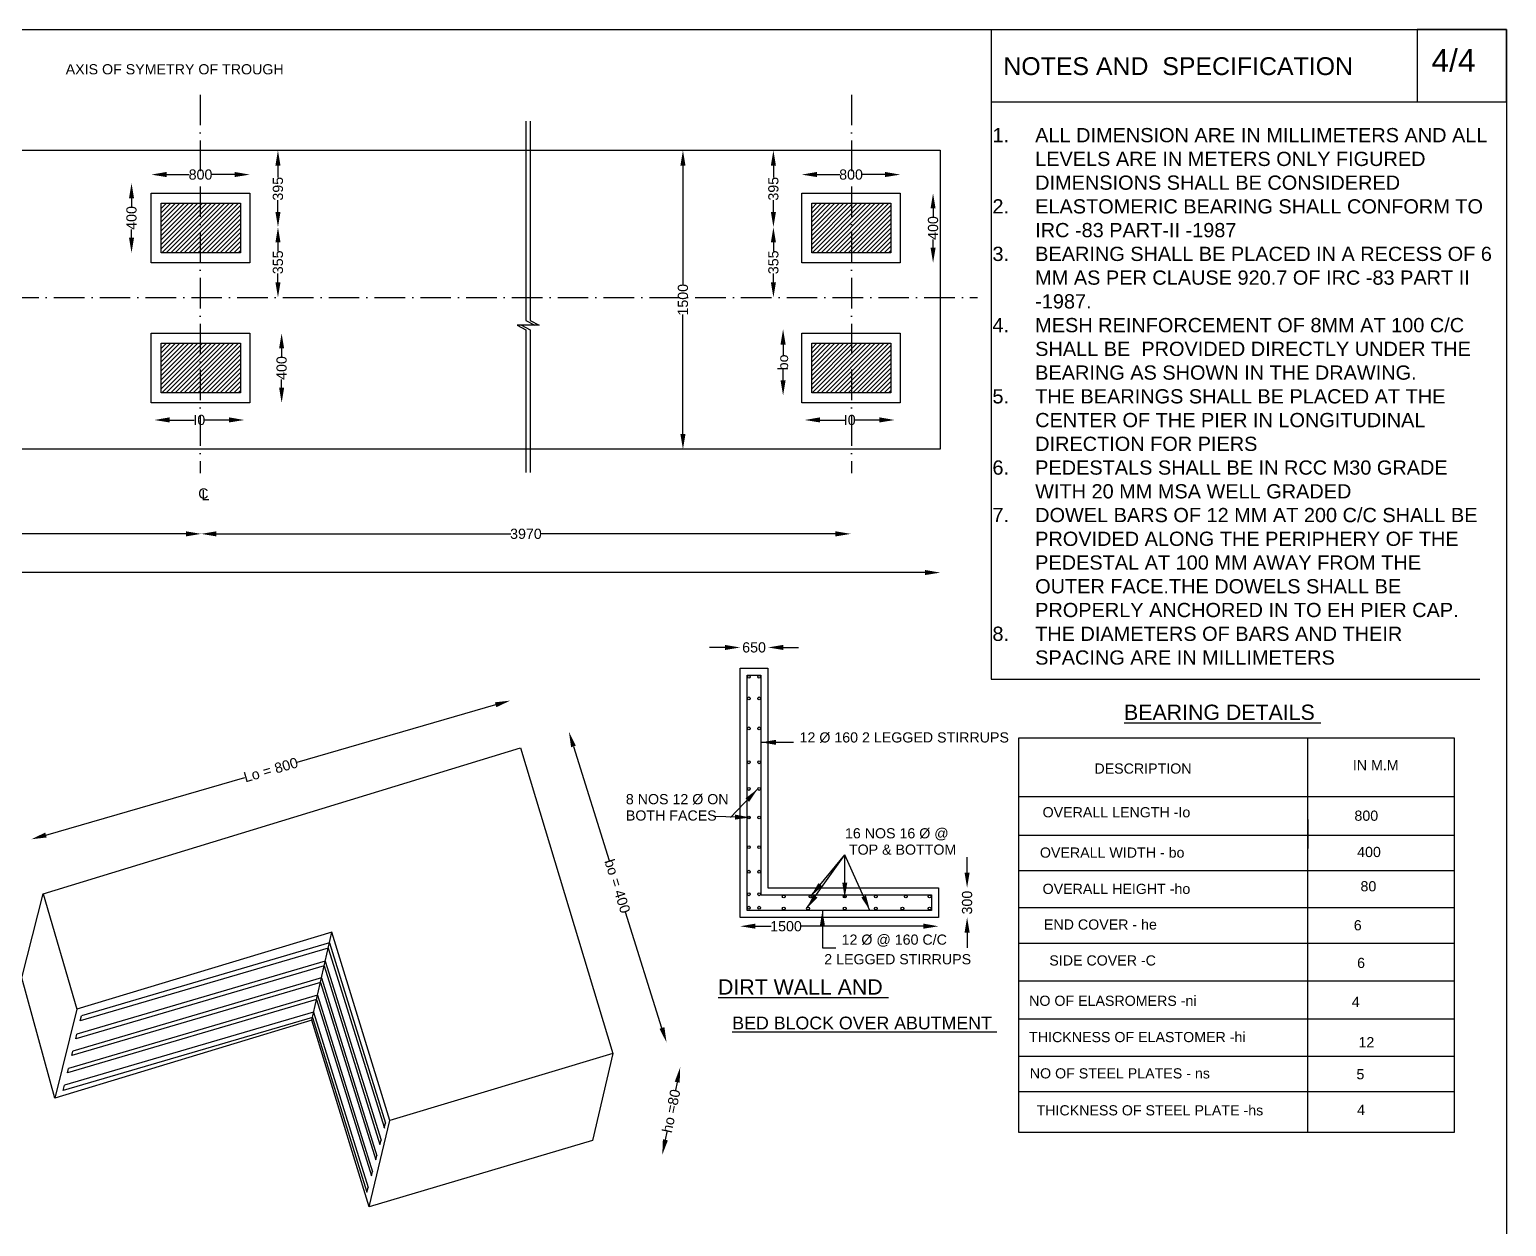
# Model space of a CAD drawing. Header units: millimetres. Extents: x 5124 to 2533260, y 2311 to 44414494.
# Drawn here: x 2518746 to 2533260, y 44402729 to 44414494 of the extents above; entities that cross this region are included whole.
import ezdxf

# ---------------------------------------------------------------- set-up
doc = ezdxf.new("R2010")
doc.units = ezdxf.units.MM
doc.header["$MEASUREMENT"] = 0
doc.linetypes.add('ACAD_ISO10W100', pattern=[18, 12, -3, 0, -3])
for name, color, linetype in [('DIMENSION', 7, 'Continuous'), ('DRAWING', 2, 'Continuous'), ('TEXT', 7, 'Continuous')]:
    doc.layers.add(name, color=color, linetype=linetype)
doc.styles.get("Standard").update_dxf_attribs({"font": 'arial.ttf', "height": 100})
doc.dimstyles.get("Standard").update_dxf_attribs({"dimtxt": 100, "dimasz": 150, "dimexe": 0.18, "dimexo": 0.0625, "dimgap": 0.09, "dimtad": 0, "dimdec": 0, "dimzin": 0, "dimdsep": 46, "dimtxsty": 'Standard', "dimcen": 0.09, "dimse1": 1, "dimse2": 1, "dimadec": 0, "dimazin": 0, "dimtfac": 1, "dimtdec": 0, "dimtofl": 0, "dimtmove": 0, "dimatfit": 3, "dimfxl": 1, "dimtolj": 1, "dimtzin": 0, "dimarcsym": 0})

# ---------------------------------------------------------------- blocks, each defined once
blk = doc.blocks.new('*D65')
at = {"layer": 'Defpoints', "color": 0, "transparency": 16777216}
for p in [(2521187, 44413307), (2521187, 44413307), (2521187, 44412552)]:
    blk.add_point(p, dxfattribs=at)
at = {"layer": 'DIMENSION', "color": 0, "lineweight": -2, "transparency": 16777216}
for p, q in [((2521187, 44413157), (2521187, 44413040)), ((2521187, 44412702), (2521187, 44412818))]:
    blk.add_line(p, q, dxfattribs=at)
at = {"layer": 'DIMENSION', "color": 0, "transparency": 16777216}
for points in [[(2521162, 44413157), (2521212, 44413157), (2521187, 44413307)], [(2521162, 44412702), (2521212, 44412702), (2521187, 44412552)]]:
    blk.add_solid(points, dxfattribs=at)
at = {"layer": 'DIMENSION', "color": 0, "transparency": 16777216, "insert": (2521187, 44412929), "char_height": 100, "attachment_point": 5, "rotation": 90}
blk.add_mtext('\\A1;395', dxfattribs=at)
blk = doc.blocks.new('*D66')
at = {"layer": 'Defpoints', "color": 0, "transparency": 16777216}
for p in [(2521187, 44412552), (2521187, 44411860), (2521187, 44411860)]:
    blk.add_point(p, dxfattribs=at)
at = {"layer": 'DIMENSION', "color": 0, "lineweight": -2, "transparency": 16777216}
for p, q in [((2521187, 44412402), (2521187, 44412317)), ((2521187, 44412010), (2521187, 44412095))]:
    blk.add_line(p, q, dxfattribs=at)
at = {"layer": 'DIMENSION', "color": 0, "transparency": 16777216}
for points in [[(2521162, 44412402), (2521212, 44412402), (2521187, 44412552)], [(2521162, 44412010), (2521212, 44412010), (2521187, 44411860)]]:
    blk.add_solid(points, dxfattribs=at)
at = {"layer": 'DIMENSION', "color": 0, "transparency": 16777216, "insert": (2521187, 44412206), "char_height": 100, "attachment_point": 5, "rotation": 90}
blk.add_mtext('\\A1;355', dxfattribs=at)
blk = doc.blocks.new('*D67')
at = {"layer": 'Defpoints', "color": 0, "transparency": 16777216}
for p in [(2520911, 44413068), (2519942, 44412885), (2520911, 44412885)]:
    blk.add_point(p, dxfattribs=at)
at = {"layer": 'DIMENSION', "color": 0, "lineweight": -2, "transparency": 16777216}
for p, q in [((2520092, 44413068), (2520316, 44413068)), ((2520761, 44413068), (2520537, 44413068))]:
    blk.add_line(p, q, dxfattribs=at)
at = {"layer": 'DIMENSION', "color": 0, "transparency": 16777216}
for points in [[(2520092, 44413094), (2520092, 44413044), (2519942, 44413068)], [(2520761, 44413094), (2520761, 44413044), (2520911, 44413068)]]:
    blk.add_solid(points, dxfattribs=at)
at = {"layer": 'DIMENSION', "color": 0, "transparency": 16777216, "insert": (2520426, 44413068), "char_height": 100, "attachment_point": 5}
blk.add_mtext('\\A1;800', dxfattribs=at)
blk = doc.blocks.new('*D70')
at = {"layer": 'Defpoints', "color": 0, "transparency": 16777216}
for p in [(2519972, 44410704), (2520856, 44410704), (2520856, 44410656)]:
    blk.add_point(p, dxfattribs=at)
at = {"layer": 'DIMENSION', "color": 0, "lineweight": -2, "transparency": 16777216}
for p, q in [((2520122, 44410656), (2520365, 44410656)), ((2520706, 44410656), (2520462, 44410656))]:
    blk.add_line(p, q, dxfattribs=at)
at = {"layer": 'DIMENSION', "color": 0, "transparency": 16777216}
for points in [[(2520122, 44410682), (2520122, 44410632), (2519972, 44410656)], [(2520706, 44410682), (2520706, 44410632), (2520856, 44410656)]]:
    blk.add_solid(points, dxfattribs=at)
at = {"layer": 'DIMENSION', "color": 0, "transparency": 16777216, "insert": (2520414, 44410656), "char_height": 100, "attachment_point": 5}
blk.add_mtext('\\A1;I0', dxfattribs=at)
blk = doc.blocks.new('*D71')
at = {"layer": 'Defpoints', "color": 0, "transparency": 16777216}
for p in [(2519426, 44412984), (2519748, 44412984), (2519426, 44412299)]:
    blk.add_point(p, dxfattribs=at)
at = {"layer": 'DIMENSION', "color": 0, "lineweight": -2, "transparency": 16777216}
for p, q in [((2519748, 44412834), (2519748, 44412754)), ((2519748, 44412449), (2519748, 44412529))]:
    blk.add_line(p, q, dxfattribs=at)
at = {"layer": 'DIMENSION', "color": 0, "transparency": 16777216}
for points in [[(2519723, 44412834), (2519773, 44412834), (2519748, 44412984)], [(2519723, 44412449), (2519773, 44412449), (2519748, 44412299)]]:
    blk.add_solid(points, dxfattribs=at)
at = {"layer": 'DIMENSION', "color": 0, "transparency": 16777216, "insert": (2519748, 44412642), "char_height": 100, "attachment_point": 5, "rotation": 90}
blk.add_mtext('\\A1;400', dxfattribs=at)
blk = doc.blocks.new('*D72')
at = {"layer": 'Defpoints', "color": 0, "transparency": 16777216}
for p in [(2520911, 44411509), (2521223, 44411509), (2520911, 44410825)]:
    blk.add_point(p, dxfattribs=at)
at = {"layer": 'DIMENSION', "color": 0, "lineweight": -2, "transparency": 16777216}
for p, q in [((2521223, 44411359), (2521223, 44411280)), ((2521223, 44410975), (2521223, 44411055))]:
    blk.add_line(p, q, dxfattribs=at)
at = {"layer": 'DIMENSION', "color": 0, "transparency": 16777216}
for points in [[(2521198, 44411359), (2521248, 44411359), (2521223, 44411509)], [(2521198, 44410975), (2521248, 44410975), (2521223, 44410825)]]:
    blk.add_solid(points, dxfattribs=at)
at = {"layer": 'DIMENSION', "color": 0, "transparency": 16777216, "insert": (2521223, 44411167), "char_height": 100, "attachment_point": 5, "rotation": 90}
blk.add_mtext('\\A1;400', dxfattribs=at)
blk = doc.blocks.new('*D73')
at = {"layer": 'Defpoints', "color": 0, "transparency": 16777216}
for p in [(2527303, 44413068), (2526334, 44412885), (2527303, 44412885)]:
    blk.add_point(p, dxfattribs=at)
at = {"layer": 'DIMENSION', "color": 0, "lineweight": -2, "transparency": 16777216}
for p, q in [((2526484, 44413068), (2526708, 44413068)), ((2527153, 44413068), (2526929, 44413068))]:
    blk.add_line(p, q, dxfattribs=at)
at = {"layer": 'DIMENSION', "color": 0, "transparency": 16777216}
for points in [[(2526484, 44413094), (2526484, 44413044), (2526334, 44413068)], [(2527153, 44413094), (2527153, 44413044), (2527303, 44413068)]]:
    blk.add_solid(points, dxfattribs=at)
at = {"layer": 'DIMENSION', "color": 0, "transparency": 16777216, "insert": (2526819, 44413068), "char_height": 100, "attachment_point": 5}
blk.add_mtext('\\A1;800', dxfattribs=at)
blk = doc.blocks.new('*D74')
at = {"layer": 'Defpoints', "color": 0, "transparency": 16777216}
for p in [(2526056, 44413307), (2526056, 44413307), (2526056, 44412552)]:
    blk.add_point(p, dxfattribs=at)
at = {"layer": 'DIMENSION', "color": 0, "lineweight": -2, "transparency": 16777216}
for p, q in [((2526056, 44413157), (2526056, 44413040)), ((2526056, 44412702), (2526056, 44412818))]:
    blk.add_line(p, q, dxfattribs=at)
at = {"layer": 'DIMENSION', "color": 0, "transparency": 16777216}
for points in [[(2526031, 44413157), (2526081, 44413157), (2526056, 44413307)], [(2526031, 44412702), (2526081, 44412702), (2526056, 44412552)]]:
    blk.add_solid(points, dxfattribs=at)
at = {"layer": 'DIMENSION', "color": 0, "transparency": 16777216, "insert": (2526056, 44412929), "char_height": 100, "attachment_point": 5, "rotation": 90}
blk.add_mtext('\\A1;395', dxfattribs=at)
blk = doc.blocks.new('*D75')
at = {"layer": 'Defpoints', "color": 0, "transparency": 16777216}
for p in [(2526056, 44412552), (2526056, 44411860), (2526056, 44411860)]:
    blk.add_point(p, dxfattribs=at)
at = {"layer": 'DIMENSION', "color": 0, "lineweight": -2, "transparency": 16777216}
for p, q in [((2526056, 44412402), (2526056, 44412317)), ((2526056, 44412010), (2526056, 44412095))]:
    blk.add_line(p, q, dxfattribs=at)
at = {"layer": 'DIMENSION', "color": 0, "transparency": 16777216}
for points in [[(2526031, 44412402), (2526081, 44412402), (2526056, 44412552)], [(2526031, 44412010), (2526081, 44412010), (2526056, 44411860)]]:
    blk.add_solid(points, dxfattribs=at)
at = {"layer": 'DIMENSION', "color": 0, "transparency": 16777216, "insert": (2526056, 44412206), "char_height": 100, "attachment_point": 5, "rotation": 90}
blk.add_mtext('\\A1;355', dxfattribs=at)
blk = doc.blocks.new('*D76')
at = {"layer": 'Defpoints', "color": 0, "transparency": 16777216}
for p in [(2527303, 44412885), (2527625, 44412885), (2527303, 44412201)]:
    blk.add_point(p, dxfattribs=at)
at = {"layer": 'DIMENSION', "color": 0, "lineweight": -2, "transparency": 16777216}
for p, q in [((2527625, 44412735), (2527625, 44412655)), ((2527625, 44412351), (2527625, 44412431))]:
    blk.add_line(p, q, dxfattribs=at)
at = {"layer": 'DIMENSION', "color": 0, "transparency": 16777216}
for points in [[(2527600, 44412735), (2527650, 44412735), (2527625, 44412885)], [(2527600, 44412351), (2527650, 44412351), (2527625, 44412201)]]:
    blk.add_solid(points, dxfattribs=at)
at = {"layer": 'DIMENSION', "color": 0, "transparency": 16777216, "insert": (2527625, 44412543), "char_height": 100, "attachment_point": 5, "rotation": 90}
blk.add_mtext('\\A1;400', dxfattribs=at)
blk = doc.blocks.new('*D77')
at = {"layer": 'Defpoints', "color": 0, "transparency": 16777216}
for p in [(2525912, 44411548), (2526151, 44411548), (2525912, 44410897)]:
    blk.add_point(p, dxfattribs=at)
at = {"layer": 'DIMENSION', "color": 0, "lineweight": -2, "transparency": 16777216}
for p, q in [((2526151, 44411398), (2526151, 44411293)), ((2526151, 44411047), (2526151, 44411152))]:
    blk.add_line(p, q, dxfattribs=at)
at = {"layer": 'DIMENSION', "color": 0, "transparency": 16777216}
for points in [[(2526126, 44411398), (2526176, 44411398), (2526151, 44411548)], [(2526126, 44411047), (2526176, 44411047), (2526151, 44410897)]]:
    blk.add_solid(points, dxfattribs=at)
at = {"layer": 'DIMENSION', "color": 0, "transparency": 16777216, "insert": (2526151, 44411222), "char_height": 100, "attachment_point": 5, "rotation": 90}
blk.add_mtext('\\A1;bo', dxfattribs=at)
blk = doc.blocks.new('*D78')
at = {"layer": 'Defpoints', "color": 0, "transparency": 16777216}
for p in [(2526364, 44410704), (2527248, 44410704), (2527248, 44410656)]:
    blk.add_point(p, dxfattribs=at)
at = {"layer": 'DIMENSION', "color": 0, "lineweight": -2, "transparency": 16777216}
for p, q in [((2526514, 44410656), (2526757, 44410656)), ((2527098, 44410656), (2526854, 44410656))]:
    blk.add_line(p, q, dxfattribs=at)
at = {"layer": 'DIMENSION', "color": 0, "transparency": 16777216}
for points in [[(2526514, 44410682), (2526514, 44410632), (2526364, 44410656)], [(2527098, 44410682), (2527098, 44410632), (2527248, 44410656)]]:
    blk.add_solid(points, dxfattribs=at)
at = {"layer": 'DIMENSION', "color": 0, "transparency": 16777216, "insert": (2526806, 44410656), "char_height": 100, "attachment_point": 5}
blk.add_mtext('\\A1;I0', dxfattribs=at)
blk = doc.blocks.new('*D79')
at = {"layer": 'Defpoints', "color": 0, "transparency": 16777216}
for p in [(2525167, 44413307), (2525196, 44413307), (2525196, 44410368)]:
    blk.add_point(p, dxfattribs=at)
at = {"layer": 'DIMENSION', "color": 0, "lineweight": -2, "transparency": 16777216}
for p, q in [((2525167, 44413157), (2525167, 44411982)), ((2525167, 44410518), (2525167, 44411693))]:
    blk.add_line(p, q, dxfattribs=at)
at = {"layer": 'DIMENSION', "color": 0, "transparency": 16777216}
for points in [[(2525142, 44413157), (2525192, 44413157), (2525167, 44413307)], [(2525142, 44410518), (2525192, 44410518), (2525167, 44410368)]]:
    blk.add_solid(points, dxfattribs=at)
at = {"layer": 'DIMENSION', "color": 0, "transparency": 16777216, "insert": (2525167, 44411838), "char_height": 100, "attachment_point": 5, "rotation": 90}
blk.add_mtext('\\A1;1500', dxfattribs=at)
blk = doc.blocks.new('*D81')
at = {"layer": 'Defpoints', "color": 0, "transparency": 16777216}
for p in [(2514124, 44409537), (2520432, 44409537), (2520432, 44409537)]:
    blk.add_point(p, dxfattribs=at)
at = {"layer": 'DIMENSION', "color": 0, "lineweight": -2, "transparency": 16777216}
for p, q in [((2514274, 44409537), (2517129, 44409537)), ((2520282, 44409537), (2517427, 44409537))]:
    blk.add_line(p, q, dxfattribs=at)
at = {"layer": 'DIMENSION', "color": 0, "transparency": 16777216}
for points in [[(2514274, 44409562), (2514274, 44409512), (2514124, 44409537)], [(2520282, 44409562), (2520282, 44409512), (2520432, 44409537)]]:
    blk.add_solid(points, dxfattribs=at)
at = {"layer": 'DIMENSION', "color": 0, "transparency": 16777216, "insert": (2517278, 44409537), "char_height": 100, "attachment_point": 5}
blk.add_mtext('\\A1;3970', dxfattribs=at)
blk = doc.blocks.new('*D82')
at = {"layer": 'Defpoints', "color": 0, "transparency": 16777216}
for p in [(2520432, 44409537), (2526816, 44409537), (2526816, 44409537)]:
    blk.add_point(p, dxfattribs=at)
at = {"layer": 'DIMENSION', "color": 0, "lineweight": -2, "transparency": 16777216}
for p, q in [((2520582, 44409537), (2523475, 44409537)), ((2526666, 44409537), (2523773, 44409537))]:
    blk.add_line(p, q, dxfattribs=at)
at = {"layer": 'DIMENSION', "color": 0, "transparency": 16777216}
for points in [[(2520582, 44409562), (2520582, 44409512), (2520432, 44409537)], [(2526666, 44409562), (2526666, 44409512), (2526816, 44409537)]]:
    blk.add_solid(points, dxfattribs=at)
at = {"layer": 'DIMENSION', "color": 0, "transparency": 16777216, "insert": (2523624, 44409537), "char_height": 100, "attachment_point": 5}
blk.add_mtext('\\A1;3970', dxfattribs=at)
blk = doc.blocks.new('*D83')
at = {"layer": 'Defpoints', "color": 0, "transparency": 16777216}
for p in [(2506822, 44409196), (2527696, 44409196), (2527696, 44409156)]:
    blk.add_point(p, dxfattribs=at)
at = {"layer": 'DIMENSION', "color": 0, "lineweight": -2, "transparency": 16777216}
for p, q in [((2506972, 44409156), (2517070, 44409156)), ((2527546, 44409156), (2517448, 44409156))]:
    blk.add_line(p, q, dxfattribs=at)
at = {"layer": 'DIMENSION', "color": 0, "transparency": 16777216}
for points in [[(2506972, 44409182), (2506972, 44409132), (2506822, 44409156)], [(2527546, 44409182), (2527546, 44409132), (2527696, 44409156)]]:
    blk.add_solid(points, dxfattribs=at)
at = {"layer": 'DIMENSION', "color": 0, "transparency": 16777216, "insert": (2517259, 44409156), "char_height": 100, "attachment_point": 5}
blk.add_mtext('\\A1;20800', dxfattribs=at)
blk = doc.blocks.new('*D93')
at = {"layer": 'Defpoints', "color": 0, "transparency": 16777216}
for p in [(2523470, 44407898), (2523488, 44407836), (2519196, 44405041)]:
    blk.add_point(p, dxfattribs=at)
at = {"layer": 'DIMENSION', "color": 0, "lineweight": -2, "transparency": 16777216}
for p, q in [((2523326, 44407857), (2521372, 44407291)), ((2518907, 44406577), (2520862, 44407143))]:
    blk.add_line(p, q, dxfattribs=at)
at = {"layer": 'DIMENSION', "color": 0, "transparency": 16777216}
for points in [[(2523319, 44407881), (2523333, 44407833), (2523470, 44407898)], [(2518900, 44406601), (2518914, 44406553), (2518763, 44406535)]]:
    blk.add_solid(points, dxfattribs=at)
at = {"layer": 'DIMENSION', "color": 0, "transparency": 16777216, "insert": (2521117, 44407217), "char_height": 100, "attachment_point": 5, "rotation": 16.1533}
blk.add_mtext('\\A1;Lo = 800', dxfattribs=at)
blk = doc.blocks.new('*D94')
at = {"layer": 'Defpoints', "color": 0, "transparency": 16777216}
for p in [(2522755, 44407185), (2525006, 44404537), (2524484, 44404373)]:
    blk.add_point(p, dxfattribs=at)
at = {"layer": 'DIMENSION', "color": 0, "lineweight": -2, "transparency": 16777216}
for p, q in [((2524091, 44407448), (2524443, 44406328)), ((2524961, 44404680), (2524603, 44405820))]:
    blk.add_line(p, q, dxfattribs=at)
at = {"layer": 'DIMENSION', "color": 0, "transparency": 16777216}
for points in [[(2524115, 44407455), (2524068, 44407440), (2524046, 44407591)], [(2524985, 44404688), (2524937, 44404673), (2525006, 44404537)]]:
    blk.add_solid(points, dxfattribs=at)
at = {"layer": 'DIMENSION', "color": 0, "transparency": 16777216, "insert": (2524523, 44406074), "char_height": 100, "attachment_point": 5, "rotation": 287.4405}
blk.add_mtext('\\A1;bo = 400', dxfattribs=at)
blk = doc.blocks.new('*D95')
at = {"layer": 'Defpoints', "color": 0, "transparency": 16777216}
for p in [(2524477, 44404430), (2524278, 44403575), (2524964, 44403434)]:
    blk.add_point(p, dxfattribs=at)
at = {"layer": 'DIMENSION', "color": 0, "lineweight": -2, "transparency": 16777216}
for p, q in [((2525110, 44404147), (2525094, 44404068)), ((2524994, 44403581), (2525011, 44403661))]:
    blk.add_line(p, q, dxfattribs=at)
at = {"layer": 'DIMENSION', "color": 0, "transparency": 16777216}
for points in [[(2525086, 44404152), (2525135, 44404142), (2525140, 44404294)], [(2524970, 44403586), (2525019, 44403576), (2524964, 44403434)]]:
    blk.add_solid(points, dxfattribs=at)
at = {"layer": 'DIMENSION', "color": 0, "transparency": 16777216, "insert": (2525052, 44403864), "char_height": 100, "attachment_point": 5, "rotation": 78.4263}
blk.add_mtext('\\A1;ho =80', dxfattribs=at)
blk = doc.blocks.new('*D109')
at = {"layer": 'Defpoints', "color": 0, "transparency": 16777216}
for p in [(2526002, 44408420.5), (2525729.5, 44408218), (2526002, 44408218)]:
    blk.add_point(p, dxfattribs=at)
at = {"layer": 'DIMENSION', "color": 0, "lineweight": -2, "transparency": 16777216}
for p, q in [((2525579.5, 44408420.5), (2525429.5, 44408420.5)), ((2526152, 44408420.5), (2526302, 44408420.5))]:
    blk.add_line(p, q, dxfattribs=at)
at = {"layer": 'DIMENSION', "color": 0, "transparency": 16777216}
for points in [[(2525579.5, 44408445.5), (2525579.5, 44408395.5), (2525729.5, 44408420.5)], [(2526152, 44408445.5), (2526152, 44408395.5), (2526002, 44408420.5)]]:
    blk.add_solid(points, dxfattribs=at)
at = {"layer": 'DIMENSION', "color": 0, "transparency": 16777216, "insert": (2525865.75, 44408420.5), "char_height": 100, "attachment_point": 5}
blk.add_mtext('\\A1;650', dxfattribs=at)
blk = doc.blocks.new('*D113')
at = {"layer": 'Defpoints', "color": 0, "transparency": 16777216}
for p in [(2527679, 44406058), (2527959.5, 44406058), (2527679, 44405767)]:
    blk.add_point(p, dxfattribs=at)
at = {"layer": 'DIMENSION', "color": 0, "lineweight": -2, "transparency": 16777216}
for p, q in [((2527959.5, 44406208), (2527959.5, 44406358)), ((2527959.5, 44405617), (2527959.5, 44405467))]:
    blk.add_line(p, q, dxfattribs=at)
at = {"layer": 'DIMENSION', "color": 0, "transparency": 16777216}
for points in [[(2527934.5, 44406208), (2527984.5, 44406208), (2527959.5, 44406058)], [(2527934.5, 44405617), (2527984.5, 44405617), (2527959.5, 44405767)]]:
    blk.add_solid(points, dxfattribs=at)
at = {"layer": 'DIMENSION', "color": 0, "transparency": 16777216, "insert": (2527959.5, 44405912.5), "char_height": 100, "attachment_point": 5, "rotation": 90}
blk.add_mtext('\\A1;300', dxfattribs=at)
blk = doc.blocks.new('*D114')
at = {"layer": 'Defpoints', "color": 0, "transparency": 16777216}
for p in [(2525730, 44405767), (2527679, 44405767), (2527679, 44405680)]:
    blk.add_point(p, dxfattribs=at)
at = {"layer": 'DIMENSION', "color": 0, "lineweight": -2, "transparency": 16777216}
for p, q in [((2525880, 44405680), (2526035, 44405680)), ((2527529, 44405680), (2526325, 44405680))]:
    blk.add_line(p, q, dxfattribs=at)
at = {"layer": 'DIMENSION', "color": 0, "transparency": 16777216}
for points in [[(2525880, 44405706), (2525880, 44405656), (2525730, 44405680)], [(2527529, 44405706), (2527529, 44405656), (2527679, 44405680)]]:
    blk.add_solid(points, dxfattribs=at)
at = {"layer": 'DIMENSION', "color": 0, "transparency": 16777216, "insert": (2526180, 44405680), "char_height": 100, "attachment_point": 5}
blk.add_mtext('\\A1;1500', dxfattribs=at)

msp = doc.modelspace()

# ---------------------------------------------------------------- hatches: boundary and pattern name
at = {"layer": 'DRAWING'}
h = msp.add_hatch(dxfattribs=at)
h.set_pattern_fill('ANSI31', color=0, scale=250, style=0)
h.set_pattern_definition([(45, (12662.538, 0), (-22.097086912, 22.097086912), [])])
h.paths.add_polyline_path([(2520040.1, 44412785.9), (2520819.1, 44412785.9), (2520819.1, 44412298.2), (2520040.1, 44412298.2)])
h = msp.add_hatch(dxfattribs=at)
h.set_pattern_fill('ANSI31', color=0, scale=250, style=0)
h.set_pattern_definition([(45, (19054.568, 0), (-22.097086912, 22.097086912), [])])
h.paths.add_polyline_path([(2526432.1, 44412785.9), (2527211.1, 44412785.9), (2527211.1, 44412298.2), (2526432.1, 44412298.2)])
h = msp.add_hatch(dxfattribs=at)
h.set_pattern_fill('ANSI31', color=0, scale=250, style=0)
h.set_pattern_definition([(45, (12662.538, -1375.868), (-22.097086912, 22.097086912), [])])
h.paths.add_polyline_path([(2520040.1, 44411410.1), (2520819.1, 44411410.1), (2520819.1, 44410922.4), (2520040.1, 44410922.4)])
h = msp.add_hatch(dxfattribs=at)
h.set_pattern_fill('ANSI31', color=0, scale=250, style=0)
h.set_pattern_definition([(45, (19054.568, -1375.868), (-22.097086912, 22.097086912), [])])
h.paths.add_polyline_path([(2526432.1, 44411410.1), (2527211.1, 44411410.1), (2527211.1, 44410922.4), (2526432.1, 44410922.4)])

# ---------------------------------------------------------------- linework, layer by layer
at = {"layer": 'DIMENSION'}
for points in [[(2533260, 44395079.5), (2505636, 44395079.5), (2505636, 44414494), (2533260, 44414494)], [(2533260, 44414494), (2532384, 44414494), (2532384, 44413783), (2533260, 44413783)]]:
    msp.add_lwpolyline(points, close=True, dxfattribs=at)
at = {"layer": 'DIMENSION', "color": 0}
for points in [[(2528195.5, 44414494), (2528195.5, 44408108.5), (2532997.2, 44408108.5)], [(2528195.5, 44413783), (2533260, 44413783)], [(2531309.5, 44403654), (2531309.5, 44407532.5)], [(2528469.5, 44406955), (2532747, 44406955)], [(2531309.5, 44406728), (2531309.5, 44406445.5)], [(2528469.5, 44406574), (2532747, 44406574)], [(2528469.5, 44406227.2), (2532747, 44406227.2)], [(2528469.5, 44405865.8), (2532747, 44405865.8)], [(2528469.5, 44405514.8), (2532747, 44405514.8)], [(2528469.5, 44405142.2), (2532747, 44405142.2)], [(2528469.5, 44404769.8), (2532747, 44404769.8)], [(2528469.5, 44404403.2), (2532747, 44404403.2)], [(2528469.5, 44404056.2), (2532747, 44404056.2)]]:
    msp.add_lwpolyline(points, dxfattribs=at)
msp.add_lwpolyline([(2528469.5, 44407532.5), (2532747, 44407532.5), (2532747, 44403654), (2528469.5, 44403654)], close=True, dxfattribs=at)
at = {"layer": 'DRAWING', "color": 0, "linetype": 'ACAD_ISO10W100', "ltscale": 25}
for points in [[(2520423.8, 44413852.8), (2520423.8, 44410133.2)], [(2526824.5, 44413852.8), (2526824.5, 44410133.2)], [(2506383, 44411859.7), (2528061.8, 44411859.7)]]:
    msp.add_lwpolyline(points, dxfattribs=at)
at = {"layer": 'DRAWING', "color": 0}
for points in [[(2523623.2, 44413592.7), (2523623.2, 44411633.9), (2523710, 44411589.7), (2523536.3, 44411589.7), (2523623.2, 44411543.9), (2523623.2, 44410140.6)], [(2523665.7, 44413592.7), (2523665.7, 44411633.9), (2523752.6, 44411589.7), (2523578.9, 44411589.7), (2523665.7, 44411543.9), (2523665.7, 44410140.6)], [(2525729.5, 44408218), (2526002, 44408218), (2526002, 44406058), (2527679, 44406058), (2527679, 44405767), (2525729.5, 44405767), (2525729.5, 44408218)], [(2518879.6, 44405998.7), (2523571.6, 44407435.1), (2524476.9, 44404430.2), (2522285.8, 44403771), (2521717.5, 44405622.4), (2519211.6, 44404865.1)], [(2518879.6, 44405998.7), (2519211.6, 44404865.1), (2518994.7, 44403991.4), (2518670.1, 44405172.5), (2518879.6, 44405998.7)], [(2522083.5, 44402922.7), (2521518.7, 44404757.2), (2521717.5, 44405622.4)], [(2521681.6, 44405466.2), (2519243.4, 44404749.2)], [(2521693.3, 44405517), (2519255.9, 44404800.3)], [(2521681.6, 44405466.2), (2522233.5, 44403694.4)], [(2521693.3, 44405517), (2522245.2, 44403745.2)], [(2521641.6, 44405292.2), (2519200.5, 44404574.3)], [(2521652.2, 44405338.1), (2519211.8, 44404620.5)], [(2521641.6, 44405292.2), (2522188.6, 44403536.3)], [(2521652.2, 44405338.1), (2522200.1, 44403579)], [(2521604, 44405128.6), (2519160.2, 44404409.9)], [(2521613.9, 44405171.7), (2519170.9, 44404453.3)], [(2521604, 44405128.6), (2522147.4, 44403384.3)], [(2521613.9, 44405171.7), (2522158.2, 44403424.4)], [(2521575, 44405002.2), (2519129.1, 44404282.9)], [(2521575, 44405002.2), (2522115.5, 44403266.9)], [(2521537.1, 44404837.1), (2519088.5, 44404117)], [(2521565.3, 44404959.8), (2519118.7, 44404240.3)], [(2521537.1, 44404837.1), (2522074, 44403113.5)], [(2521565.3, 44404959.8), (2522104.9, 44403227.6)], [(2521518.7, 44404757.2), (2518994.7, 44403991.4)], [(2521525.1, 44404784.7), (2519075.6, 44404064.4)], [(2519243.4, 44404749.2), (2519255.9, 44404800.3)], [(2521525.1, 44404784.7), (2522060.8, 44403064.9)], [(2519200.5, 44404574.3), (2519211.8, 44404620.5)], [(2519160.2, 44404409.9), (2519170.9, 44404453.3)], [(2524476.9, 44404430.2), (2524278.5, 44403574.8), (2522083.5, 44402922.7), (2522285.8, 44403771)], [(2519118.7, 44404240.3), (2519129.1, 44404282.9)], [(2519075.6, 44404064.4), (2519088.5, 44404117)], [(2522232.4, 44403698), (2522245.2, 44403745.2)], [(2522188.6, 44403536.3), (2522200.1, 44403579)], [(2522147.4, 44403384.3), (2522158.2, 44403424.4)], [(2522104.9, 44403227.6), (2522115.5, 44403266.9)], [(2522060.8, 44403064.9), (2522074, 44403113.5)]]:
    msp.add_lwpolyline(points, dxfattribs=at)
for points in [[(2506892.6, 44413306.8), (2527693.9, 44413306.8), (2527693.9, 44410368.5), (2506892.6, 44410368.5)], [(2519942.2, 44412885.3), (2520910.7, 44412885.3), (2520910.7, 44412200.7), (2519942.2, 44412200.7)], [(2526334.3, 44412885.3), (2527302.8, 44412885.3), (2527302.8, 44412200.7), (2526334.3, 44412200.7)], [(2520040.1, 44412785.9), (2520819.1, 44412785.9), (2520819.1, 44412298.2), (2520040.1, 44412298.2)], [(2526432.1, 44412785.9), (2527211.1, 44412785.9), (2527211.1, 44412298.2), (2526432.1, 44412298.2)], [(2519942.2, 44411509.4), (2520910.7, 44411509.4), (2520910.7, 44410824.8), (2519942.2, 44410824.8)], [(2526334.3, 44411509.4), (2527302.8, 44411509.4), (2527302.8, 44410824.8), (2526334.3, 44410824.8)], [(2520040.1, 44411410.1), (2520819.1, 44411410.1), (2520819.1, 44410922.4), (2520040.1, 44410922.4)], [(2526432.1, 44411410.1), (2527211.1, 44411410.1), (2527211.1, 44410922.4), (2526432.1, 44410922.4)], [(2525798.5, 44408149), (2525933, 44408149), (2525933, 44405989), (2527610, 44405989), (2527610, 44405836), (2525798.5, 44405836)]]:
    msp.add_lwpolyline(points, close=True, dxfattribs=at)
for centre in [(2525814.5, 44408132), (2525916.5, 44408132), (2525814.5, 44407920), (2525916.5, 44407920), (2525814.5, 44407625), (2525916.5, 44407625), (2525814.5, 44407292), (2525916.5, 44407292), (2525814.5, 44407029.5), (2525916.5, 44407029.5), (2525814.5, 44406749.5), (2525916.5, 44406749.5), (2525814.5, 44406457.5), (2525916.5, 44406457.5), (2525814.5, 44406216), (2525916.5, 44406216), (2525814.5, 44405994), (2525916.5, 44405994), (2526157.5, 44405972.5), (2526422, 44405972.5), (2526756.5, 44405972.5), (2527062, 44405972.5), (2527357, 44405972.5), (2527591.5, 44405972.5), (2525814.5, 44405862.5), (2525916.5, 44405862.5), (2526157.5, 44405854), (2526396.5, 44405854), (2526756.5, 44405854), (2527062, 44405854), (2527323.5, 44405854), (2527591.5, 44405854)]:
    msp.add_circle(centre, 14, dxfattribs=at)

# ---------------------------------------------------------------- texts
at = {"layer": 'DIMENSION'}
for s, p in [('C', (2520403.5, 44409883.5)), ('L', (2520436, 44409868.1))]:
    msp.add_text(s, height=100, dxfattribs=at).set_placement(p)
at = {"layer": 'DIMENSION', "color": 0, "insert": (2528068.5, 44413526), "char_height": 140, "attachment_point": 1}
msp.add_mtext_dynamic_manual_height_columns('\\pi-420,l560,t560;1.^IALL DIMENSION ARE IN MILLIMETERS AND ALL LEVELS ARE IN METERS ONLY FIGURED DIMENSIONS SHALL BE CONSIDERED \\P2.^IELASTOMERIC BEARING SHALL CONFORM TO IRC -83 PART-II -1987\\P3.^IBEARING SHALL BE PLACED IN A RECESS OF 6 MM AS PER CLAUSE 920.7 OF IRC -83 PART II -1987.\\P4.^IMESH REINFORCEMENT OF 8MM AT 100 C/C SHALL BE  PROVIDED DIRECTLY UNDER THE BEARING AS SHOWN IN THE DRAWING.\\P5.^ITHE BEARINGS SHALL BE PLACED AT THE CENTER OF THE PIER IN LONGITUDINAL DIRECTION FOR PIERS \\P6.^IPEDESTALS SHALL BE IN RCC M30 GRADE WITH 20 MM MSA WELL GRADED \\P7.^IDOWEL BARS OF 12 MM AT 200 C/C SHALL BE PROVIDED ALONG THE PERIPHERY OF THE PEDESTAL AT 100 MM AWAY FROM THE OUTER FACE.THE DOWELS SHALL BE PROPERLY ANCHORED IN TO EH PIER CAP.\\P8.^ITHE DIAMETERS OF BARS AND THEIR SPACING ARE IN MILLIMETERS ', width=5073.5, gutter_width=500, heights=[0], dxfattribs=at)
at = {"layer": 'TEXT', "color": 0}
for s, height, p in [('4/4', 222.97, (2532522.9, 44414078.8)), ('AXIS OF SYMETRY OF TROUGH ', 100, (2519101.1, 44414053.5)), ('NOTES AND  SPECIFICATION ', 175, (2528315.7, 44414046.5)), ('%%UBEARING DETAILS ', 150, (2529501.8, 44407708.3)), ('12 Ø 160 2 LEGGED STIRRUPS ', 100, (2526313.3, 44407486.3)), ('IN M.M ', 100, (2531750.5, 44407213.2)), ('DESCRIPTION ', 100, (2529210.7, 44407180.2)), ('8 NOS 12 Ø ON ', 100, (2524606.1, 44406879.4)), ('BOTH FACES ', 100, (2524606.1, 44406718.8)), ('OVERALL LENGTH -Io', 100, (2528701.4, 44406750.7)), ('800', 100, (2531766.1, 44406717)), ('16 NOS 16 Ø @', 100, (2526759.3, 44406543.9)), (' TOP & BOTTOM ', 100, (2526759.3, 44406383.3)), ('OVERALL WIDTH - bo ', 100, (2528675, 44406354.3)), ('400', 100, (2531792.6, 44406360.2)), ('OVERALL HEIGHT -ho', 100, (2528701.4, 44405997.6)), ('80', 100, (2531825.6, 44406023.3)), ('END COVER - he ', 100, (2528714.6, 44405647.4)), ('6', 100, (2531759.5, 44405640.1)), ('12 Ø @ 160 C/C ', 100, (2526726.3, 44405498.8)), ('2 LEGGED STIRRUPS ', 100, (2526555.6, 44405306.2)), ('SIDE COVER -C', 100, (2528767.6, 44405294.2)), ('6', 100, (2531792.6, 44405270.1)), ('%%UDIRT WALL AND ', 150, (2525511.6, 44405008.4)), ('NO OF ELASROMERS -ni ', 100, (2528569.2, 44404897.8)), ('4', 100, (2531739.7, 44404887)), ('%%UBED BLOCK OVER ABUTMENT ', 125, (2525651.7, 44404666.8)), ('THICKNESS OF ELASTOMER -hi ', 100, (2528569.2, 44404541)), ('12', 100, (2531805.8, 44404490.5)), ('NO OF STEEL PLATES - ns ', 100, (2528575.8, 44404184.3)), ('5', 100, (2531785.9, 44404175.8)), ('THICKNESS OF STEEL PLATE -hs ', 100, (2528641.9, 44403820.9)), ('4', 100, (2531792.5, 44403825.6))]:
    msp.add_text(s, height=height, dxfattribs=at).set_placement(p)

# ---------------------------------------------------------------- dimensions: what is measured, and where the dimension line sits
at = {"layer": 'DIMENSION', "color": 0}
for base, p1, p2, angle, text, picture, middle in [((2521187, 44413306.8), (2521187, 44412552), (2521187, 44413306.8), 90, '395', '*D65', (2521187, 44412929.4)), ((2525167, 44413306.8), (2525195.5, 44410368.5), (2525195.5, 44413306.8), 90, '1500', '*D79', (2525167, 44411837.6)), ((2526055.7, 44413306.8), (2526055.7, 44412552), (2526055.7, 44413306.8), 90, '395', '*D74', (2526055.7, 44412929.4)), ((2519748.1, 44412983.9), (2519425.7, 44412299.2), (2519425.7, 44412983.9), 90, '400', '*D71', (2519748.1, 44412641.5)), ((2527625.2, 44412885.3), (2527302.8, 44412200.7), (2527302.8, 44412885.3), 90, '400', '*D76', (2527625.2, 44412543)), ((2521187, 44411859.7), (2521187, 44412552), (2521187, 44411859.7), 90, '355', '*D66', (2521187, 44412205.9)), ((2526055.7, 44411859.7), (2526055.7, 44412552), (2526055.7, 44411859.7), 90, '355', '*D75', (2526055.7, 44412205.9)), ((2521223.5, 44411509.4), (2520910.7, 44410824.8), (2520910.7, 44411509.4), 90, '400', '*D72', (2521223.5, 44411167.1)), ((2526151, 44411547.7), (2525912.2, 44410897), (2525912.2, 44411547.7), 90, 'bo', '*D77', (2526151, 44411222.4)), ((2523469.9, 44407898.5), (2519196.1, 44405040.9), (2523488, 44407836), 16.15334, 'Lo = 800', '*D93', (2521116.6, 44407216.8)), ((2527959.5, 44406058), (2527679, 44405767), (2527679, 44406058), 90, '300', '*D113', (2527959.5, 44405912.5)), ((2524964.2, 44403434.4), (2524476.9, 44404430.2), (2524278.5, 44403574.8), 78.4263, 'ho =80', '*D95', (2525052.3, 44403864.3))]:
    dim = msp.add_linear_dim(base=base, p1=p1, p2=p2, angle=angle, text=text, dimstyle='Standard', dxfattribs=at)
    dim.commit()
    dim.dimension.update_dxf_attribs({"geometry": picture, "text_midpoint": middle})
for base, p1, p2, text, picture, middle in [((2520910.7, 44413068.5), (2519942.2, 44412885.3), (2520910.7, 44412885.3), '800', '*D67', (2520426.5, 44413068.5)), ((2527302.8, 44413068.5), (2526334.3, 44412885.3), (2527302.8, 44412885.3), '800', '*D73', (2526818.5, 44413068.5)), ((2520855.5, 44410656.5), (2519972, 44410704), (2520855.5, 44410704), 'I0', '*D70', (2520413.8, 44410656.5)), ((2527247.6, 44410656.5), (2526364.1, 44410704), (2527247.6, 44410704), 'I0', '*D78', (2526805.8, 44410656.5)), ((2520431.5, 44409537), (2514124, 44409537), (2520431.5, 44409537), '3970', '*D81', (2517277.8, 44409537)), ((2526816, 44409537), (2520431.5, 44409537), (2526816, 44409537), '3970', '*D82', (2523623.8, 44409537)), ((2527695.5, 44409156.5), (2506822.5, 44409196), (2527695.5, 44409196), '20800', '*D83', (2517259, 44409156.5)), ((2526002, 44408420.5), (2525729.5, 44408218), (2526002, 44408218), '650', '*D109', (2525865.8, 44408420.5))]:
    dim = msp.add_linear_dim(base=base, p1=p1, p2=p2, text=text, dimstyle='Standard', dxfattribs=at)
    dim.commit()
    dim.dimension.update_dxf_attribs({"geometry": picture, "text_midpoint": middle})
dim = msp.add_linear_dim(base=(2525005.8, 44404537.2), p1=(2522755.2, 44407185.2), p2=(2524484.4, 44404373.4), angle=107.44054, text='bo = 400', dimstyle='Standard', dxfattribs=at)
dim.commit()
dim.dimension.update_dxf_attribs({"geometry": '*D94', "text_midpoint": (2524523, 44406074), "dimtype": 160})
dim = msp.add_linear_dim(base=(2527679, 44405680.5), p1=(2525729.5, 44405767), p2=(2527679, 44405767), text='1500', dimstyle='Standard', dxfattribs=at)
dim.commit()
dim.dimension.update_dxf_attribs({"geometry": '*D114', "text_midpoint": (2526180, 44405680.5), "dimtype": 160})

# ---------------------------------------------------------------- leaders
for points in [[(2525933, 44407488), (2526252.5, 44407488)], [(2525902.5, 44407029.5), (2525635.5, 44406748)], [(2525828.5, 44406749.5), (2525470.5, 44406758)], [(2526382.5, 44405854), (2526759.3, 44406383.3)], [(2526422, 44405972.5), (2526759.3, 44406383.3)], [(2526756.5, 44405958.5), (2526759.3, 44406383.3)], [(2527004.5, 44405836), (2526759.3, 44406383.3)], [(2526537.5, 44405836), (2526537.5, 44405469), (2526668, 44405469)]]:
    msp.add_leader(points, dimstyle='Standard', override={"dimgap": 0.09, "dimtad": 0}, dxfattribs=at)

doc.saveas('drawing.dxf')
